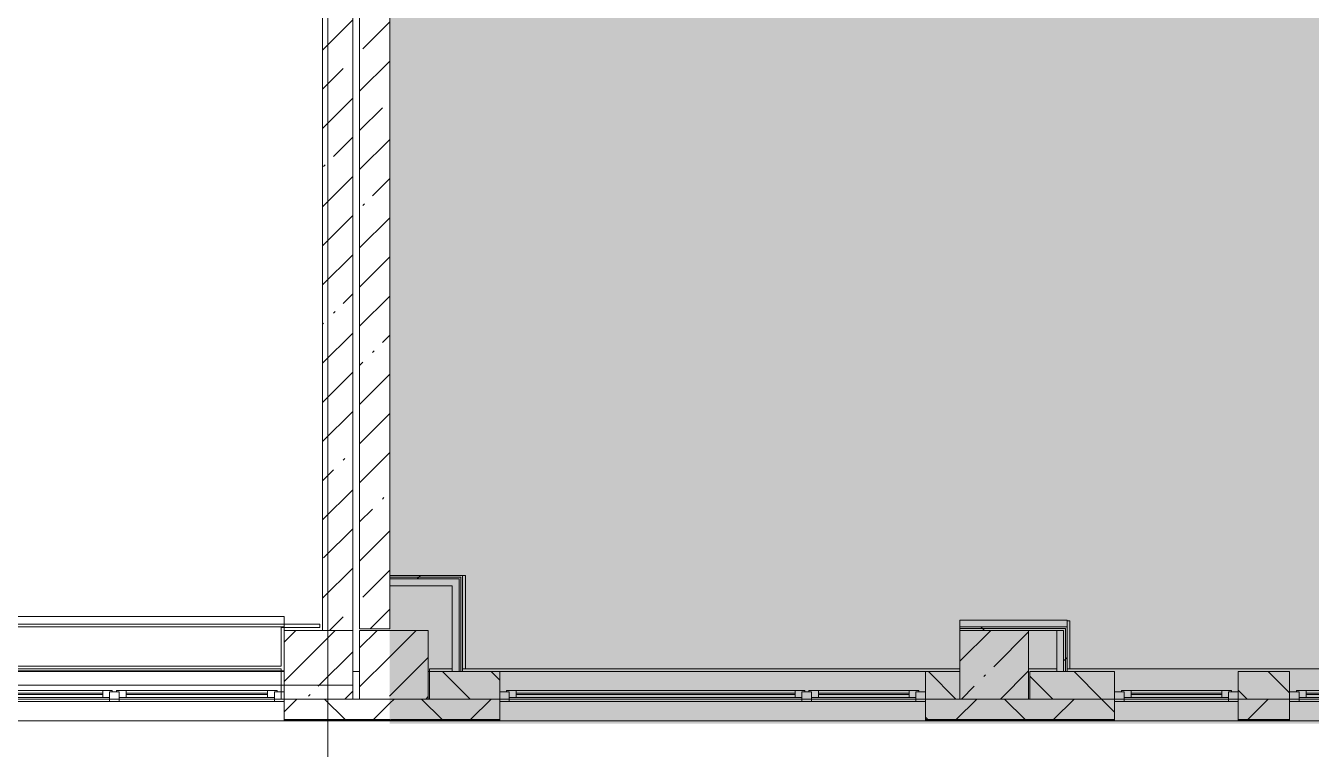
# Model space of a CAD drawing. Header units: millimetres. Extents: x 35143 to 244272, y -8553 to 29000.
# Drawn here: x 153371 to 162730, y -466 to 4803 of the extents above; entities that cross this region are included whole.
import ezdxf

# ---------------------------------------------------------------- set-up
doc = ezdxf.new("R2010")
doc.units = ezdxf.units.MM
doc.layers.add('A-DETL-GENF-6', color=7, linetype='Continuous', lineweight=9, true_color=0xc0c0c0, transparency=0.4)
for name, color, linetype, lineweight, true_color in [('A-FLOR-2', 7, 'Continuous', 5, 0xaaaaaa), ('A-FLOR-3', 7, 'Continuous', 5, 0xb7b7b7), ('A-GLAZ-2', 7, 'Continuous', 5, 0x737373), ('A-WALL-5', 7, 'Continuous', 9, 0x737373), ('A-WALL-6', 7, 'Continuous', 5, 0x737373), ('I-WALL-3', 7, 'Continuous', 5, 0xe7e7e7), ('I-WALL-4', 7, 'Continuous', 9, 0xe7e7e7), ('I-WALL-6', 7, 'Continuous', 5, 0x737373), ('S-COLS-2', 7, 'Continuous', 5, 0x737373)]:
    doc.layers.add(name, color=color, linetype=linetype, lineweight=lineweight, true_color=true_color)
for name, color, linetype, lineweight in [('A-GLAZ-1', 7, 'Continuous', 5), ('A-WALL', 7, 'Continuous', 9), ('A-WALL-4', 7, 'Continuous', 5), ('I-WALL-5', 7, 'Continuous', 5), ('S-COLS-1', 7, 'Continuous', 5), ('Оси', 7, 'Continuous', 9)]:
    doc.layers.add(name, color=color, linetype=linetype, lineweight=lineweight)
pattern_1 = [(45, (-38790, -150), (-285.123, 285.123), []), (45, (-38504.88, -150), (-285.123, 285.123), [504.031, -100.806, 16.764, -84.042])]
pattern_2 = [(45, (117261.9, 0), (-353.5534, 353.5534), []), (135, (117261.9, 0), (-353.5534, -353.5534), [])]
pattern_3 = [(45, (117261.88, 0), (-285.123, 285.123), []), (45, (117547, 0), (-285.123, 285.123), [504.031, -100.806, 16.764, -84.042])]
pattern_4 = [(135, (117261.88, 0), (-176.7767, -176.7767), [])]
pattern_5 = [(45, (117261.9, 0), (-530.33, 530.33), []), (135, (117261.9, 0), (-530.33, -530.33), [])]

# ---------------------------------------------------------------- blocks, each defined once
blk = doc.blocks.new('BSC_Колонна _Прямоугольная - 500х500-V75-2_1_2_птичка')
at = {"layer": 'S-COLS-1'}
h = blk.add_hatch(dxfattribs=at)
h.set_pattern_fill('FP_76', color=256, style=0, pattern_type=2)
h.set_pattern_definition(pattern_1)
h.paths.add_polyline_path([(-49.9, -250), (-30, -250), (-30, 250), (-250, 250), (-250, -250)])
h = blk.add_hatch(dxfattribs=at)
h.set_pattern_fill('FP_76', color=256, style=0, pattern_type=2)
h.set_pattern_definition(pattern_1)
h.paths.add_polyline_path([(-6.4, -250), (250, -250), (250, 250), (-30, 250), (-30, -250)])
for p, q in [((-30, 250), (-250, 250)), ((-250, 250), (-250, -250)), ((-250, -250), (-30, -250))]:
    blk.add_line(p, q, dxfattribs=at)
at = {"layer": 'S-COLS-2'}
for p, q in [((250, 250), (-30, 250)), ((250, -250), (250, 250)), ((-30, -250), (250, -250))]:
    blk.add_line(p, q, dxfattribs=at)
blk = doc.blocks.new('BSC_Колонна _Прямоугольная - 500х500-V76-2_1_2_птичка')
at = {"layer": 'S-COLS-1'}
h = blk.add_hatch(dxfattribs=at)
h.set_pattern_fill('FP_77', color=256, style=0, pattern_type=2)
h.set_pattern_definition([(45, (-43160, -150), (-285.123, 285.123), []), (45, (-42874.88, -150), (-285.123, 285.123), [504.031, -100.806, 16.764, -84.042])])
h.paths.add_polyline_path([(-250, -250), (250, -250), (250, 250), (-250, 250), (-250, -29.5)])
at = {"layer": 'S-COLS-2'}
for p, q in [((250, 250), (-250, 250)), ((-250, 250), (-250, -250)), ((250, -250), (250, 250)), ((-250, -250), (250, -250))]:
    blk.add_line(p, q, dxfattribs=at)
blk = doc.blocks.new('120_Окно_СКБ_2Ст - 120_Окно_СКБ_2Ст 3100х2500 _мал_ створка слева-2_-22446420-2_1_2_птичка')
at = {"layer": 'A-GLAZ-2'}
for p, q in [((-1550, -127), (-1550, -57)), ((-1550, -57), (-1480, -57)), ((1550, -57), (-1550, -57)), ((-1480, -57), (-1480, -127)), ((-720, -87), (-1480, -87)), ((-1480, -87), (-1480, -127)), ((-1430, -137), (-1430, -87)), ((-770, -137), (-770, -87)), ((-720, -127), (-720, -57)), ((-720, -57), (-650, -57)), ((-720, -127), (-720, -87)), ((-650, -57), (-650, -127)), ((1480, -87), (-650, -87)), ((-650, -87), (-650, -127)), ((-600, -137), (-600, -87)), ((1430, -137), (1430, -87)), ((1480, -127), (1480, -57)), ((1480, -57), (1550, -57)), ((1480, -127), (1480, -87)), ((1550, -57), (1550, -127)), ((-1480, -127), (-1550, -127)), ((-1550, -127), (-1500, -127)), ((-1480, -127), (-1500, -127)), ((-1500, -127), (-1500, -137)), ((-1500, -137), (-700, -137)), ((-700, -137), (-1500, -137)), ((-1430, -107), (-770, -107)), ((-770, -117), (-1430, -117)), ((-650, -127), (-720, -127)), ((-700, -127), (-720, -127)), ((-700, -127), (-670, -127)), ((-700, -137), (-700, -127)), ((-650, -127), (-670, -127)), ((-670, -127), (-670, -137)), ((-670, -137), (1500, -137)), ((1500, -137), (-670, -137)), ((-600, -107), (1430, -107)), ((1430, -117), (-600, -117)), ((1550, -127), (1480, -127)), ((1500, -127), (1480, -127)), ((1500, -127), (1550, -127)), ((1500, -137), (1500, -127))]:
    blk.add_line(p, q, dxfattribs=at)
blk = doc.blocks.new('120_Окно_СКБ_2Ст - 120_Окно_СКБ_2Ст 2100х2400 _мал створка справа_-22446225-2_1_2_птичка')
at = {"layer": 'A-GLAZ-1'}
for p, q in [((-1050, -127), (-1050, -57)), ((-1050, -57), (-980, -57)), ((1050, -57), (-1050, -57)), ((-980, -57), (-980, -127)), ((150, -87), (-980, -87)), ((-980, -87), (-980, -127)), ((-930, -137), (-930, -87)), ((100, -137), (100, -87)), ((150, -127), (150, -57)), ((150, -57), (220, -57)), ((150, -127), (150, -87)), ((220, -57), (220, -127)), ((980, -87), (220, -87)), ((220, -87), (220, -127)), ((270, -137), (270, -87)), ((930, -137), (930, -87)), ((980, -127), (980, -57)), ((980, -57), (1050, -57)), ((980, -127), (980, -87)), ((1050, -57), (1050, -127)), ((-980, -127), (-1050, -127)), ((-1050, -127), (-1000, -127)), ((-980, -127), (-1000, -127)), ((-1000, -127), (-1000, -137)), ((-1000, -137), (170, -137)), ((170, -137), (-1000, -137)), ((-930, -107), (100, -107)), ((100, -117), (-930, -117)), ((220, -127), (150, -127)), ((170, -127), (150, -127)), ((170, -127), (200, -127)), ((170, -137), (170, -127)), ((220, -127), (200, -127)), ((200, -127), (200, -137)), ((200, -137), (1000, -137)), ((1000, -137), (200, -137)), ((270, -107), (930, -107)), ((930, -117), (270, -117)), ((1050, -127), (980, -127)), ((1000, -127), (980, -127)), ((1000, -127), (1050, -127)), ((1000, -137), (1000, -127))]:
    blk.add_line(p, q, dxfattribs=at)
blk = doc.blocks.new('120_Окно_СКБ_2Ст - 120_Окно_СКБ_2Ст 2100х2500 _мал створка СЛЕВА_-V112-2_1_2_птичка')
at = {"layer": 'A-GLAZ-2'}
for p, q in [((-1050, -127), (-1050, -57)), ((-1050, -57), (-980, -57)), ((1050, -57), (-1050, -57)), ((-980, -57), (-980, -127)), ((-220, -87), (-980, -87)), ((-980, -87), (-980, -127)), ((-930, -137), (-930, -87)), ((-270, -137), (-270, -87)), ((-220, -127), (-220, -57)), ((-220, -57), (-150, -57)), ((-220, -127), (-220, -87)), ((-150, -57), (-150, -127)), ((980, -87), (-150, -87)), ((-150, -87), (-150, -127)), ((-100, -137), (-100, -87)), ((930, -137), (930, -87)), ((980, -127), (980, -57)), ((980, -57), (1050, -57)), ((980, -127), (980, -87)), ((1050, -57), (1050, -127)), ((-980, -127), (-1050, -127)), ((-1050, -127), (-1000, -127)), ((-980, -127), (-1000, -127)), ((-1000, -127), (-1000, -137)), ((-1000, -137), (-200, -137)), ((-200, -137), (-1000, -137)), ((-930, -107), (-270, -107)), ((-270, -117), (-930, -117)), ((-150, -127), (-220, -127)), ((-200, -127), (-220, -127)), ((-200, -127), (-170, -127)), ((-200, -137), (-200, -127)), ((-150, -127), (-170, -127)), ((-170, -127), (-170, -137)), ((-170, -137), (1000, -137)), ((1000, -137), (-170, -137)), ((-100, -107), (930, -107)), ((930, -117), (-100, -117)), ((1050, -127), (980, -127)), ((1000, -127), (980, -127)), ((1000, -127), (1050, -127)), ((1000, -137), (1000, -127))]:
    blk.add_line(p, q, dxfattribs=at)
blk = doc.blocks.new('BSC_Колонна _Прямоугольная - 500х500-V149-2_1_2_птичка')
at = {"layer": 'S-COLS-1'}
h = blk.add_hatch(dxfattribs=at)
h.set_pattern_fill('FP_140', color=256, style=0, pattern_type=2)
h.set_pattern_definition([(45, (-38240, -150), (-285.123, 285.123), []), (45, (-37954.88, -150), (-285.123, 285.123), [504.031, -100.806, 16.764, -84.042])])
h.paths.add_polyline_path([(-250, -250), (250, -250), (250, 250), (-250, 250), (-250, 80.5)])
for p, q in [((250, 250), (-250, 250)), ((-250, 250), (-250, -250)), ((250, -250), (250, 250)), ((-250, -250), (250, -250))]:
    blk.add_line(p, q, dxfattribs=at)
blk = doc.blocks.new('120_Окно_СКБ_1Ст - 120_Окно_СКБ_1Ст 900х2500_h_-20664874-2_1_2_птичка')
at = {"layer": 'A-GLAZ-2'}
for p, q in [((-450, -127), (-450, -57)), ((-450, -57), (-380, -57)), ((450, -57), (-450, -57)), ((-380, -57), (-380, -127)), ((380, -87), (-380, -87)), ((-380, -87), (-380, -127)), ((-330, -137), (-330, -87)), ((330, -137), (330, -87)), ((380, -127), (380, -57)), ((380, -57), (450, -57)), ((380, -127), (380, -87)), ((450, -57), (450, -127)), ((-380, -127), (-450, -127)), ((-450, -127), (-400, -127)), ((-380, -127), (-400, -127)), ((-400, -127), (-400, -137)), ((-400, -137), (400, -137)), ((400, -137), (-400, -137)), ((-330, -107), (330, -107)), ((330, -117), (-330, -117)), ((450, -127), (380, -127)), ((400, -127), (380, -127)), ((400, -127), (450, -127)), ((400, -137), (400, -127))]:
    blk.add_line(p, q, dxfattribs=at)
blk = doc.blocks.new('Зашивка приборов отопления25 - Зашивка приборов отопления-33322064-2_1_2_птичка')
at = {"layer": 'A-WALL-4'}
for p, q in [((36640, 23400), (34540, 23400)), ((34540, 23104), (34540, 23079)), ((34540, 23079), (36640, 23079)), ((36640, 23079), (34540, 23079)), ((34540, 23079), (34540, 23004)), ((34540, 23004), (36640, 23004))]:
    blk.add_line(p, q, dxfattribs=at)

msp = doc.modelspace()

# ---------------------------------------------------------------- hatches: boundary and pattern name
at = {"layer": 'A-DETL-GENF-6'}
msp.add_hatch(color=256, dxfattribs=at).paths.add_polyline_path([(193102.8, -280), (193121.9, -280), (193121.9, 3300), (202121.9, 3300), (202121.9, 27350), (159171.9, 27350), (159171.9, 23778), (156021.9, 23778), (156021.9, -280), (192175.3, -280)])
at = {"layer": 'A-WALL-4'}
h = msp.add_hatch(dxfattribs=at)
h.set_pattern_fill('FP_97', color=256, style=0, pattern_type=2)
h.set_pattern_definition(pattern_4)
h.paths.add_polyline_path([(159921.9, -100), (160171.9, -100), (160171.9, 100), (159921.9, 96.3)])
h.paths.add_polyline_path([(156311.9, -100), (156821.9, -100), (156821.9, 100), (156311.9, 100)])
h = msp.add_hatch(dxfattribs=at)
h.set_pattern_fill('FP_97', color=256, style=0, pattern_type=2)
h.set_pattern_definition(pattern_4)
h.paths.add_polyline_path([(162198.2, -100), (162571.9, -100), (162571.9, 100), (162198.2, 100)])
h.paths.add_polyline_path([(161298.2, -100), (161298.2, 100), (160681.9, 100), (160681.9, -100)])
h = msp.add_hatch(dxfattribs=at)
h.set_pattern_fill('FP_87', color=256, style=0, pattern_type=2)
h.set_pattern_definition(pattern_2)
h.paths.add_polyline_path([(150271.9, -250), (151131.9, -250), (151131.9, -100), (150271.9, -100)])
h.paths.add_polyline_path([(156021.9, -250), (156021.9, -100), (155251.9, -100), (155251.9, -250), (156002, -250)])
h.paths.add_polyline_path([(148171.9, -250), (148171.9, -100), (146471.6, -100), (146471.6, -250), (148118.1, -250)])
h.paths.add_polyline_path([(152031.9, -250), (153151.9, -250), (153151.9, -100), (152031.9, -100)])
h.paths.add_polyline_path([(143671.6, -250), (143671.6, -100), (142071.9, -100), (142071.9, -250), (143480.5, -250)])
h.paths.add_polyline_path([(135596.6, -250), (136071.9, -250), (136071.9, -100), (135421.9, -100), (135421.9, -250)])
h.paths.add_polyline_path([(138871.9, -250), (139971.9, -250), (139971.9, -100), (138871.9, -100)])
h.paths.add_polyline_path([(134205.3, -250), (134521.9, -250), (134521.9, -100), (133371.9, -100), (133371.9, -250), (133741.5, -250)])
h.paths.add_polyline_path([(130271.9, -250), (130271.9, -100), (128921.9, -100), (128921.9, -250), (130031.5, -250)])
h.paths.add_polyline_path([(125393.9, -250), (125821.9, -250), (125821.9, -100), (121891.9, -100), (121891.9, -250), (124466.3, -250)])
h.paths.add_polyline_path([(120991.9, -250), (120991.9, -100), (117001.9, -100), (117001.9, -250), (120756.3, -250)])
h = msp.add_hatch(dxfattribs=at)
h.set_pattern_fill('FP_87', color=256, style=0, pattern_type=2)
h.set_pattern_definition(pattern_2)
h.paths.add_polyline_path([(192961.9, -250), (192961.9, -100), (188821.9, -100), (188821.9, -250), (192175.3, -250)])
h.paths.add_polyline_path([(186610.2, -250), (187921.9, -250), (187921.9, -100), (184321.9, -100), (184321.9, -250), (184755.1, -250)])
h.paths.add_polyline_path([(176071.9, -250), (176071.9, -100), (175321.9, -100), (175321.9, -250), (175479.9, -250)])
h.paths.add_polyline_path([(179190, -250), (179321.9, -250), (179321.9, -100), (178171.9, -100), (178171.9, -250), (178262.5, -250)])
h.paths.add_polyline_path([(174171.9, -250), (174421.9, -250), (174421.9, -100), (173671.9, -100), (173671.9, -250), (174088.7, -250)])
h.paths.add_polyline_path([(182421.9, -250), (183421.9, -250), (183421.9, -100), (182421.9, -100)])
h.paths.add_polyline_path([(170571.9, -250), (170571.9, -100), (169171.9, -100), (169171.9, -250), (169914.8, -250)])
h.paths.add_polyline_path([(166071.9, -250), (166071.9, -100), (164671.9, -100), (164671.9, -250), (165277.2, -250)])
h.paths.add_polyline_path([(162494.7, -250), (162571.9, -250), (162571.9, -100), (162198.2, -100), (162198.2, -250)])
h.paths.add_polyline_path([(159921.9, -250), (161298.2, -250), (161298.2, -100), (159921.9, -100)])
h.paths.add_polyline_path([(156332.8, -250), (156821.9, -250), (156821.9, -100), (156021.9, -100), (156025.8, -250), (156301.9, -250)])
at = {"layer": 'I-WALL-3'}
msp.add_hatch(color=256, dxfattribs=at).paths.add_polyline_path([(160926.9, 100), (160926.9, 400), (160876.9, 400), (160876.9, 100)])
at = {"layer": 'I-WALL-4'}
for points in [[(156476.9, 725), (156526.9, 725), (156526.9, 775), (156021.9, 775), (156021.9, 725), (156153.5, 725)], [(156526.9, 100), (156526.9, 725), (156476.9, 725), (156476.9, 100)], [(160951.9, 425), (160951.9, 475), (160171.9, 475), (160171.9, 425), (160639.6, 425)]]:
    msp.add_hatch(color=256, dxfattribs=at).paths.add_polyline_path(points)
at = {"layer": 'I-WALL-5'}
h = msp.add_hatch(dxfattribs=at)
h.set_pattern_fill('FP_95', color=256, style=0, pattern_type=2)
h.set_pattern_definition(pattern_3)
h.paths.add_polyline_path([(155531.9, 400), (155751.9, 400), (155751.9, 7400), (155531.9, 7400), (155531.9, 808.9)])
h = msp.add_hatch(dxfattribs=at)
h.set_pattern_fill('FP_95', color=256, style=0, pattern_type=2)
h.set_pattern_definition(pattern_3)
h.paths.add_polyline_path([(155801.9, 410), (156021.9, 410), (156021.9, 7380), (155801.9, 7380), (155801.9, 808.9)])
h = msp.add_hatch(dxfattribs=at)
h.set_pattern_fill('FP_187', color=256, style=0, pattern_type=2)
h.set_pattern_definition(pattern_5)
h.paths.add_polyline_path([(156539.4, 787.5), (156551.9, 787.5), (156551.9, 800), (156021.9, 800), (156021.9, 787.5), (156161.7, 787.5)])
h = msp.add_hatch(dxfattribs=at)
h.set_pattern_fill('FP_187', color=256, style=0, pattern_type=2)
h.set_pattern_definition(pattern_5)
h.paths.add_polyline_path([(156526.9, 775), (156539.4, 775), (156539.4, 787.5), (156021.9, 787.5), (156021.9, 775), (156160, 775)])
h = msp.add_hatch(dxfattribs=at)
h.set_pattern_fill('FP_187', color=256, style=0, pattern_type=2)
h.set_pattern_definition(pattern_5)
h.paths.add_polyline_path([(160939.4, 412.5), (160951.9, 412.5), (160951.9, 425), (160171.9, 425), (160171.9, 412.5), (160639.6, 412.5)])
h = msp.add_hatch(dxfattribs=at)
h.set_pattern_fill('FP_187', color=256, style=0, pattern_type=2)
h.set_pattern_definition(pattern_5)
h.paths.add_polyline_path([(160939.4, 400), (160939.4, 412.5), (160171.9, 412.5), (160171.9, 400), (160926.9, 400)])
h = msp.add_hatch(dxfattribs=at)
h.set_pattern_fill('FP_187', color=256, style=0, pattern_type=2)
h.set_pattern_definition(pattern_5)
h.paths.add_polyline_path([(160939.4, 100), (160939.4, 400), (160926.9, 400), (160926.9, 100)])
h = msp.add_hatch(dxfattribs=at)
h.set_pattern_fill('FP_187', color=256, style=0, pattern_type=2)
h.set_pattern_definition(pattern_5)
h.paths.add_polyline_path([(160939.4, 100), (160951.9, 100), (160951.9, 412.5), (160939.4, 412.5), (160939.4, 194.5)])

# ---------------------------------------------------------------- linework, layer by layer
at = {"layer": 'A-FLOR-2'}
for p, q in [((155511.9, 445), (153151.9, 445)), ((155231.9, 140), (155231.9, 420)), ((155231.9, 420), (155511.9, 420)), ((155511.9, 420), (155511.9, 445)), ((153151.9, 140), (155231.9, 140)), ((155231.9, 100), (155251.9, 100)), ((155751.9, 100), (155801.9, 100))]:
    msp.add_line(p, q, dxfattribs=at)
at = {"layer": 'A-FLOR-3'}
for p, q in [((156551.9, 800), (156571.9, 800)), ((156571.9, 800), (156571.9, 120)), ((160951.9, 470), (160971.9, 470)), ((160971.9, 470), (160971.9, 120)), ((156301.9, 100), (156311.9, 100))]:
    msp.add_line(p, q, dxfattribs=at)
at = {"layer": 'A-WALL'}
for p, q in [((155251.9, -250), (156021.9, -250)), ((155251.9, -253), (156021.9, -253))]:
    msp.add_line(p, q, dxfattribs=at)
at = {"layer": 'A-WALL-4'}
for p, q in [((150871.9, 100), (155231.9, 100)), ((151131.9, -100), (155251.9, -100)), ((155251.9, -100), (155251.9, -258)), ((155801.9, -100), (155751.9, -100)), ((156021.9, -258), (138871.9, -258))]:
    msp.add_line(p, q, dxfattribs=at)
at = {"layer": 'A-WALL-5'}
for p, q in [((156021.9, 800), (156021.9, 725)), ((156021.9, 787.5), (156539.4, 787.5)), ((156021.9, 775), (156526.9, 775)), ((156526.9, 775), (156526.9, 100)), ((156539.4, 787.5), (156539.4, 100)), ((160951.9, 425), (160171.9, 425)), ((160939.4, 412.5), (160171.9, 412.5)), ((160926.9, 400), (160876.9, 400)), ((160926.9, 100), (160926.9, 400)), ((160939.4, 100), (160939.4, 412.5)), ((156311.9, -100), (156821.9, -100)), ((159921.9, -100), (160171.9, -100)), ((160681.9, -100), (161298.2, -100)), ((162198.2, -100), (162571.9, -100)), ((156025.4, -253), (156821.9, -253)), ((156025.8, -250), (156821.9, -250)), ((159921.9, -250), (161298.2, -250)), ((159921.9, -253), (161298.2, -253)), ((162198.2, -250), (162571.9, -250)), ((162198.2, -253), (162571.9, -253))]:
    msp.add_line(p, q, dxfattribs=at)
at = {"layer": 'A-WALL-6'}
for p, q in [((156311.9, 100), (156311.9, -100)), ((156311.9, 100), (160171.9, 100)), ((156821.9, -258), (156821.9, 100)), ((159921.9, 96.3), (159921.9, -258)), ((161298.2, 100), (160681.9, 100)), ((160681.9, 100), (160681.9, -100)), ((161298.2, -258), (161298.2, 100)), ((162571.9, 100), (162198.2, 100)), ((162198.2, 100), (162198.2, -258)), ((162571.9, -258), (162571.9, 100)), ((156301.9, -100), (156311.9, -100)), ((160671.9, -100), (160681.9, -100)), ((175321.9, -258), (156024.8, -258))]:
    msp.add_line(p, q, dxfattribs=at)
at = {"layer": 'I-WALL-5'}
for p, q in [((155751.9, 400), (155751.9, 7400)), ((155801.9, 7380), (155801.9, 410)), ((155531.9, 5270), (155531.9, 400)), ((155801.9, 410), (156021.9, 410)), ((153151.1, 120), (155231.9, 120)), ((155231.9, -100), (155231.9, 120))]:
    msp.add_line(p, q, dxfattribs=at)
at = {"layer": 'I-WALL-6'}
for p, q in [((156021.9, 800), (156021.9, 7380)), ((156551.9, 800), (156021.9, 800)), ((156551.9, 100), (156551.9, 800)), ((156021.9, 410), (156021.9, 725)), ((156021.9, 725), (156476.9, 725)), ((156476.9, 725), (156476.9, 100)), ((160951.9, 475), (160171.9, 475)), ((160171.9, 475), (160171.9, 400)), ((160951.9, 100), (160951.9, 475)), ((160671.9, 400), (160876.9, 400)), ((160876.9, 400), (160876.9, 100)), ((156311.9, 120), (156476.9, 120)), ((156311.9, 120), (156311.9, 100)), ((156551.5, 120), (160167.1, 120)), ((160671.9, 120), (160876.9, 120)), ((160951, 120), (164671.9, 120)), ((159921.9, -100), (156821.9, -100)), ((162198.2, -100), (161298.2, -100)), ((164671.9, -100), (162571.9, -100))]:
    msp.add_line(p, q, dxfattribs=at)
at = {"layer": 'Оси'}
for p, q in [((155571.9, -4552.8), (155571.9, 7947.2)), ((143251.9, 0), (155751.9, 0))]:
    msp.add_line(p, q, dxfattribs=at)

# ---------------------------------------------------------------- block references
at = {"layer": 'A-GLAZ-1', "rotation": 180}
msp.add_blockref('120_Окно_СКБ_2Ст - 120_Окно_СКБ_2Ст 2100х2400 _мал створка справа_-22446225-2_1_2_птичка', (154201.9, -175), dxfattribs=at)
at = {"layer": 'A-GLAZ-2', "rotation": 180}
for name, p in [('120_Окно_СКБ_2Ст - 120_Окно_СКБ_2Ст 3100х2500 _мал_ створка слева-2_-22446420-2_1_2_птичка', (158371.9, -175)), ('120_Окно_СКБ_1Ст - 120_Окно_СКБ_1Ст 900х2500_h_-20664874-2_1_2_птичка', (161748.2, -175)), ('120_Окно_СКБ_2Ст - 120_Окно_СКБ_2Ст 2100х2500 _мал створка СЛЕВА_-V112-2_1_2_птичка', (163621.9, -175))]:
    msp.add_blockref(name, p, dxfattribs=at)
at = {"layer": 'A-WALL-4', "rotation": 180}
msp.add_blockref('Зашивка приборов отопления25 - Зашивка приборов отопления-33322064-2_1_2_птичка', (189791.9, 23504), dxfattribs=at)
at = {"layer": 'S-COLS-1'}
msp.add_blockref('BSC_Колонна _Прямоугольная - 500х500-V149-2_1_2_птичка', (155501.9, 150), dxfattribs=at)
at = {"layer": 'S-COLS-2'}
for name, p in [('BSC_Колонна _Прямоугольная - 500х500-V75-2_1_2_птичка', (156051.9, 150)), ('BSC_Колонна _Прямоугольная - 500х500-V76-2_1_2_птичка', (160421.9, 150))]:
    msp.add_blockref(name, p, dxfattribs=at)

doc.saveas('drawing.dxf')
